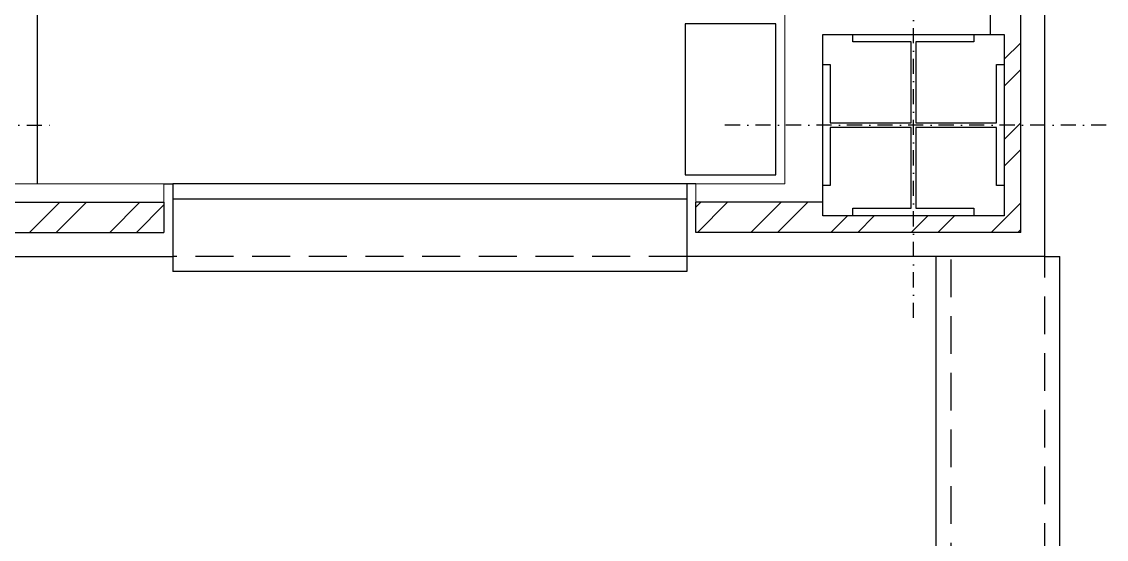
# Model space of a CAD drawing. Header units: inches. Extents: x 567429 to 582707, y 126347 to 133675.
# Drawn here: x 581548 to 581906.8, y 128903.2 to 129074.5 of the extents above; entities that cross this region are included whole.
import ezdxf

# ---------------------------------------------------------------- set-up
doc = ezdxf.new("R2010")
doc.units = ezdxf.units.IN
doc.header["$MEASUREMENT"] = 0
doc.linetypes.add('DASHDOT2', pattern=[0.5, 0.25, -0.125, 0, -0.125])
doc.linetypes.add('HIDDEN', pattern=[0.375, 0.25, -0.125])
for name, color, linetype in [('2', 1, 'Continuous'), ('hatch lika', 1, 'Continuous'), ('mobl', 11, 'Continuous'), ('nama', 2, 'Continuous'), ('SOTOON', 2, 'Continuous'), ('wall kanaf', 4, 'Continuous'), ('wall lika', 1, 'Continuous'), ('win', 1, 'Continuous')]:
    doc.layers.add(name, color=color, linetype=linetype)
doc.linetypes.add('ZIGZAG', pattern='A,0.0001,-0.2,[131,ltypeshp.shx,S=0.2,R=0,X=-0.2,Y=0],-0.4,[131,ltypeshp.shx,S=0.2,R=180,X=0.2,Y=0],-0.2', length=0.8001)

msp = doc.modelspace()

# ---------------------------------------------------------------- linework, layer by layer
at = {"layer": '2', "color": 15}
for p, q in [((581850.49, 127638.29), (581850.49, 128996.79)), ((581886.49, 128996.79), (581891.49, 128996.79)), ((581891.49, 127597.29), (581891.49, 128996.79))]:
    msp.add_line(p, q, dxfattribs=at)
at = {"layer": 'hatch lika', "color": 15}
for p, q in [((581550.55, 129004.79), (581560.55, 129014.79)), ((581559.39, 129004.79), (581569.39, 129014.79)), ((581577.07, 129004.79), (581587.07, 129014.79)), ((581585.91, 129004.79), (581594.99, 129013.87))]:
    msp.add_line(p, q, dxfattribs=at)
at = {"layer": 'mobl', "color": 15, "linetype": 'ZIGZAG', "ltscale": 20}
msp.add_line((581553.1, 129216.84), (581553.1, 129020.79), dxfattribs=at)
at = {"layer": 'mobl', "color": 15}
for p, q in [((581797.49, 129073.79), (581767.49, 129073.79)), ((581767.49, 129073.79), (581767.49, 129023.79)), ((581797.49, 129023.79), (581797.49, 129073.79)), ((581767.49, 129023.79), (581797.49, 129023.79))]:
    msp.add_line(p, q, dxfattribs=at)
at = {"layer": 'nama', "color": 15}
for p, q in [((581886.49, 128996.79), (581886.49, 129699.29)), ((581594.99, 129020.79), (581597.99, 129020.79)), ((581597.99, 129020.79), (581597.99, 128996.79)), ((581767.99, 129020.79), (581767.99, 128996.79)), ((581770.99, 129020.79), (581767.99, 129020.79)), ((581387.99, 128996.79), (581597.99, 128996.79)), ((581886.49, 128996.79), (581767.99, 128996.79))]:
    msp.add_line(p, q, dxfattribs=at)
at = {"layer": 'SOTOON', "color": 15, "linetype": 'DASHDOT2', "ltscale": 20}
for p, q in [((581842.99, 128976.46), (581842.99, 129104.12)), ((581842.99, 128976.46), (581842.99, 129104.12)), ((581842.99, 128976.46), (581842.99, 129104.12)), ((581428.43, 129040.29), (581557.54, 129040.29)), ((581428.43, 129040.29), (581557.54, 129040.29)), ((581428.43, 129040.29), (581557.54, 129040.29)), ((581906.82, 129040.29), (581779.16, 129040.29)), ((581906.82, 129040.29), (581779.16, 129040.29)), ((581906.82, 129040.29), (581779.16, 129040.29))]:
    msp.add_line(p, q, dxfattribs=at)
at = {"layer": 'SOTOON', "color": 15}
for p, q in [((581812.99, 129070.29), (581872.99, 129070.29)), ((581812.99, 129010.29), (581812.99, 129070.29)), ((581812.99, 129070.29), (581872.99, 129070.29)), ((581812.99, 129010.29), (581812.99, 129070.29)), ((581812.99, 129070.29), (581872.99, 129070.29)), ((581812.99, 129010.29), (581812.99, 129070.29)), ((581822.99, 129070.29), (581862.99, 129070.29)), ((581822.99, 129067.79), (581822.99, 129070.29)), ((581822.99, 129067.79), (581822.99, 129070.29)), ((581822.99, 129070.29), (581862.99, 129070.29)), ((581822.99, 129067.79), (581822.99, 129070.29)), ((581822.99, 129070.29), (581862.99, 129070.29)), ((581862.99, 129070.29), (581862.99, 129067.79)), ((581862.99, 129070.29), (581862.99, 129067.79)), ((581862.99, 129070.29), (581862.99, 129067.79)), ((581872.99, 129070.29), (581872.99, 129010.29)), ((581872.99, 129070.29), (581872.99, 129010.29)), ((581872.99, 129070.29), (581872.99, 129010.29)), ((581842.24, 129067.79), (581822.99, 129067.79)), ((581842.24, 129067.79), (581822.99, 129067.79)), ((581842.24, 129067.79), (581822.99, 129067.79)), ((581842.24, 129041.04), (581842.24, 129067.79)), ((581842.24, 129041.04), (581842.24, 129067.79)), ((581842.24, 129041.04), (581842.24, 129067.79)), ((581862.99, 129067.79), (581843.74, 129067.79)), ((581843.74, 129067.79), (581843.74, 129041.04)), ((581862.99, 129067.79), (581843.74, 129067.79)), ((581843.74, 129067.79), (581843.74, 129041.04)), ((581862.99, 129067.79), (581843.74, 129067.79)), ((581843.74, 129067.79), (581843.74, 129041.04)), ((581812.99, 129020.29), (581812.99, 129060.29)), ((581812.99, 129060.29), (581815.49, 129060.29)), ((581812.99, 129020.29), (581812.99, 129060.29)), ((581812.99, 129060.29), (581815.49, 129060.29)), ((581812.99, 129020.29), (581812.99, 129060.29)), ((581812.99, 129060.29), (581815.49, 129060.29)), ((581815.49, 129060.29), (581815.49, 129041.04)), ((581815.49, 129060.29), (581815.49, 129041.04)), ((581815.49, 129060.29), (581815.49, 129041.04)), ((581870.49, 129041.04), (581870.49, 129060.29)), ((581870.49, 129060.29), (581872.99, 129060.29)), ((581870.49, 129041.04), (581870.49, 129060.29)), ((581870.49, 129060.29), (581872.99, 129060.29)), ((581870.49, 129041.04), (581870.49, 129060.29)), ((581870.49, 129060.29), (581872.99, 129060.29)), ((581872.99, 129060.29), (581872.99, 129020.29)), ((581872.99, 129060.29), (581872.99, 129020.29)), ((581872.99, 129060.29), (581872.99, 129020.29)), ((581815.49, 129041.04), (581842.24, 129041.04)), ((581815.49, 129041.04), (581842.24, 129041.04)), ((581815.49, 129041.04), (581842.24, 129041.04)), ((581843.74, 129041.04), (581870.49, 129041.04)), ((581843.74, 129041.04), (581870.49, 129041.04)), ((581843.74, 129041.04), (581870.49, 129041.04)), ((581842.24, 129039.54), (581815.49, 129039.54)), ((581815.49, 129039.54), (581815.49, 129020.29)), ((581842.24, 129039.54), (581815.49, 129039.54)), ((581815.49, 129039.54), (581815.49, 129020.29)), ((581842.24, 129039.54), (581815.49, 129039.54)), ((581815.49, 129039.54), (581815.49, 129020.29)), ((581842.24, 129012.79), (581842.24, 129039.54)), ((581842.24, 129012.79), (581842.24, 129039.54)), ((581842.24, 129012.79), (581842.24, 129039.54)), ((581870.49, 129039.54), (581843.74, 129039.54)), ((581843.74, 129039.54), (581843.74, 129012.79)), ((581870.49, 129039.54), (581843.74, 129039.54)), ((581843.74, 129039.54), (581843.74, 129012.79)), ((581870.49, 129039.54), (581843.74, 129039.54)), ((581843.74, 129039.54), (581843.74, 129012.79)), ((581870.49, 129020.29), (581870.49, 129039.54)), ((581870.49, 129020.29), (581870.49, 129039.54)), ((581870.49, 129020.29), (581870.49, 129039.54)), ((581815.49, 129020.29), (581812.99, 129020.29)), ((581815.49, 129020.29), (581812.99, 129020.29)), ((581815.49, 129020.29), (581812.99, 129020.29)), ((581872.99, 129020.29), (581870.49, 129020.29)), ((581872.99, 129020.29), (581870.49, 129020.29)), ((581872.99, 129020.29), (581870.49, 129020.29)), ((581822.99, 129010.29), (581822.99, 129012.79)), ((581822.99, 129012.79), (581842.24, 129012.79)), ((581822.99, 129010.29), (581822.99, 129012.79)), ((581822.99, 129012.79), (581842.24, 129012.79)), ((581822.99, 129010.29), (581822.99, 129012.79)), ((581822.99, 129012.79), (581842.24, 129012.79)), ((581843.74, 129012.79), (581862.99, 129012.79)), ((581843.74, 129012.79), (581862.99, 129012.79)), ((581843.74, 129012.79), (581862.99, 129012.79)), ((581862.99, 129012.79), (581862.99, 129010.29)), ((581862.99, 129012.79), (581862.99, 129010.29)), ((581862.99, 129012.79), (581862.99, 129010.29)), ((581872.99, 129010.29), (581812.99, 129010.29)), ((581872.99, 129010.29), (581812.99, 129010.29)), ((581872.99, 129010.29), (581812.99, 129010.29)), ((581862.99, 129010.29), (581822.99, 129010.29)), ((581862.99, 129010.29), (581822.99, 129010.29)), ((581862.99, 129010.29), (581822.99, 129010.29))]:
    msp.add_line(p, q, dxfattribs=at)
at = {"layer": 'wall kanaf', "color": 15, "lineweight": 20, "ltscale": 0.1}
for p, q in [((581800.49, 129020.79), (581800.49, 129082.79)), ((581532.99, 129020.79), (581594.99, 129020.79)), ((581594.99, 129020.79), (581594.99, 129014.79)), ((581800.49, 129020.79), (581770.99, 129020.79)), ((581770.99, 129020.79), (581770.99, 129014.79))]:
    msp.add_line(p, q, dxfattribs=at)
at = {"layer": 'wall lika', "color": 15}
for p, q in [((581878.49, 129004.79), (581878.49, 129727.29)), ((581868.49, 129070.29), (581868.49, 129710.29)), ((581872.99, 129062.06), (581878.49, 129067.56)), ((581872.99, 129053.22), (581878.49, 129058.72)), ((581872.99, 129035.54), (581877.73, 129040.29)), ((581877.73, 129040.29), (581878.49, 129041.04)), ((581872.99, 129026.7), (581878.49, 129032.2)), ((581390.99, 129014.79), (581594.99, 129014.79)), ((581594.99, 129014.79), (581594.99, 129004.79)), ((581812.99, 129014.79), (581770.99, 129014.79)), ((581770.99, 129004.79), (581770.99, 129014.79)), ((581770.99, 129013.09), (581772.68, 129014.79)), ((581771.52, 129004.79), (581781.52, 129014.79)), ((581789.2, 129004.79), (581799.2, 129014.79)), ((581798.04, 129004.79), (581808.04, 129014.79)), ((581868.75, 129004.79), (581878.49, 129014.52)), ((581815.72, 129004.79), (581821.22, 129010.29)), ((581824.56, 129004.79), (581830.06, 129010.29)), ((581842.99, 129005.54), (581847.73, 129010.29)), ((581851.07, 129004.79), (581856.57, 129010.29)), ((581390.99, 129004.79), (581594.99, 129004.79)), ((581878.49, 129004.79), (581770.99, 129004.79)), ((581842.23, 129004.79), (581842.99, 129005.54)), ((581877.59, 129004.79), (581878.49, 129005.69))]:
    msp.add_line(p, q, dxfattribs=at)
at = {"layer": 'win', "color": 15}
for p, q in [((581767.99, 129020.79), (581597.99, 129020.79)), ((581767.99, 129015.79), (581597.99, 129015.79)), ((581597.99, 128996.79), (581597.99, 128991.79)), ((581767.99, 128996.79, 0), (581767.99, 128991.79)), ((581767.99, 128991.79), (581597.99, 128991.79))]:
    msp.add_line(p, q, dxfattribs=at)
at = {"layer": 'win', "color": 15, "linetype": 'HIDDEN', "ltscale": 50}
for p, q in [((581767.99, 128996.79), (581597.99, 128996.79)), ((581855.49, 127633.29), (581855.49, 128996.79)), ((581886.49, 127602.29), (581886.49, 128996.79))]:
    msp.add_line(p, q, dxfattribs=at)

doc.saveas('drawing.dxf')
